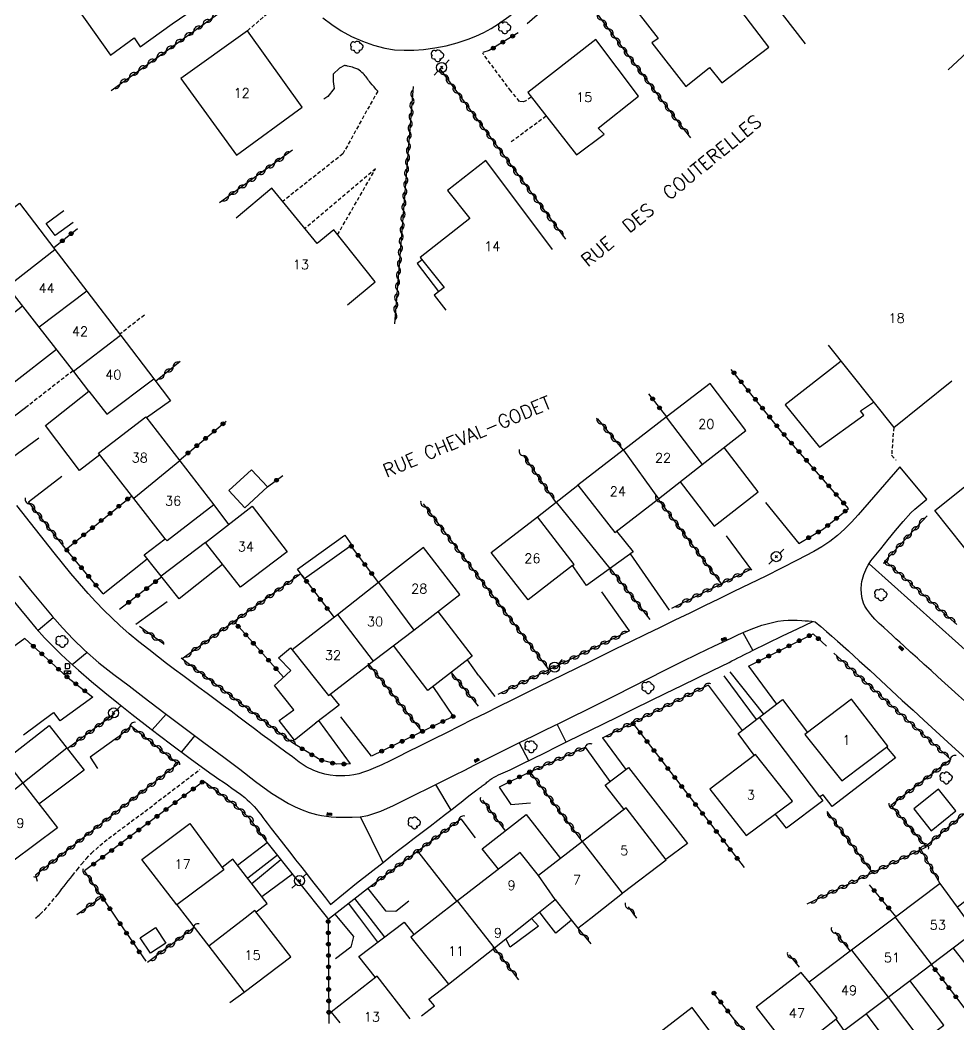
# Model space of a CAD drawing. Header units: millimetres. Extents: x 146000 to 147001, y 143000 to 144000.
# Drawn here: x 146728.1 to 146852.2, y 143656.9 to 143789.7 of the extents above; entities that cross this region are included whole.
import ezdxf
from ezdxf.enums import TextEntityAlignment as Align

# ---------------------------------------------------------------- set-up
doc = ezdxf.new("R2010")
doc.units = ezdxf.units.MM
doc.linetypes.add('DASHED', pattern=[0.75, 0.5, -0.25])
doc.layers.get('0').update_dxf_attribs({"linetype": 'CONTINUOUS'})
for name, color, linetype in [('W0006', 2, 'CONTINUOUS'), ('W0008', 7, 'CONTINUOUS'), ('W0014', 7, 'CONTINUOUS'), ('W0017', 7, 'CONTINUOUS'), ('W0070', 7, 'DASHED'), ('W0101', 7, 'CONTINUOUS'), ('W0104', 1, 'CONTINUOUS'), ('W0112', 1, 'DASHED'), ('W0300', 7, 'CONTINUOUS'), ('W0310', 3, 'CONTINUOUS'), ('W0323', 7, 'CONTINUOUS'), ('W0330', 7, 'CONTINUOUS'), ('W0333', 7, 'CONTINUOUS'), ('W0401', 7, 'CONTINUOUS'), ('W0438', 7, 'CONTINUOUS'), ('W0473', 7, 'CONTINUOUS'), ('W0989', 7, 'CONTINUOUS'), ('W0991', 7, 'CONTINUOUS'), ('W1102', 7, 'CONTINUOUS')]:
    doc.layers.add(name, color=color, linetype=linetype)
doc.styles.get("Standard").update_dxf_attribs({"font": 'romans.shx', "width": 0.85})

# ---------------------------------------------------------------- blocks, each defined once
blk = doc.blocks.new('T300')
for p, q in [((-0.8, 0.51), (-0.86, 0.34)), ((-0.86, 0.34), (-0.86, 0.17)), ((-0.86, 0.17), (-0.74, 0.06)), ((-0.69, 0.63), (-0.8, 0.51)), ((-0.8, -0.06), (-0.74, 0.06)), ((-0.74, 0.06), (-0.69, 0.11)), ((-0.57, 0.69), (-0.69, 0.63)), ((-0.46, 0.69), (-0.57, 0.69)), ((-0.29, 0.63), (-0.46, 0.69)), ((-0.29, 0.63), (-0.17, 0.74)), ((-0.23, 0.57), (-0.29, 0.63)), ((-0.17, 0.74), (-0.06, 0.8)), ((-0.06, 0.8), (0.06, 0.8)), ((0.06, 0.8), (0.23, 0.74)), ((0.23, 0.74), (0.34, 0.63)), ((0.34, 0.63), (0.4, 0.51)), ((0.46, 0.46), (0.34, 0.46)), ((0.4, 0.51), (0.4, 0.46)), ((0.57, 0.4), (0.46, 0.46)), ((0.57, 0.4), (0.69, 0.29)), ((0.69, 0.29), (0.74, 0.17)), ((0.74, 0.06), (0.69, -0.17)), ((0.74, 0.17), (0.74, 0.06)), ((-0.8, -0.17), (-0.8, -0.06)), ((-0.8, -0.23), (-0.8, -0.17)), ((-0.74, -0.34), (-0.8, -0.23)), ((-0.69, -0.4), (-0.74, -0.34)), ((-0.51, -0.46), (-0.69, -0.4)), ((-0.4, -0.46), (-0.51, -0.46)), ((-0.4, -0.46), (-0.34, -0.46)), ((-0.34, -0.46), (-0.34, -0.4)), ((-0.34, -0.51), (-0.34, -0.46)), ((-0.29, -0.63), (-0.34, -0.51)), ((-0.17, -0.74), (-0.29, -0.63)), ((-0.06, -0.8), (-0.17, -0.74)), ((0.06, -0.8), (-0.06, -0.8)), ((0.17, -0.74), (0.06, -0.8)), ((0.23, -0.69), (0.17, -0.74)), ((0.29, -0.46), (0.23, -0.46)), ((0.29, -0.63), (0.23, -0.69)), ((0.46, -0.4), (0.29, -0.46)), ((0.34, -0.51), (0.29, -0.63)), ((0.34, -0.51), (0.34, -0.46)), ((0.57, -0.34), (0.46, -0.4)), ((0.63, -0.29), (0.57, -0.34)), ((0.69, -0.17), (0.63, -0.29))]:
    blk.add_line(p, q)
blk = doc.blocks.new('T473')
for p, q in [((-0.166667, 0.166667), (0.166667, -0.166667)), ((-0.166667, -0.166667), (0.166667, 0.166667)), ((0.500001, 0.500001), (1.000002, 1.000002)), ((-1.000002, -1.000002), (-0.500001, -0.500001))]:
    blk.add_line(p, q)
blk.add_ellipse((0, 0), major_axis=(0.471405, 0.471405), ratio=1, start_param=5.4977871438, end_param=11.780972451)
blk = doc.blocks.new('T401')
for p, q in [((-0.3, 0.3), (0, 0.3)), ((-0.3, -0.25), (-0.3, 0.3)), ((-0.3, 0.15), (0, 0.15)), ((-0.3, 0), (0, 0)), ((0, 0.3), (0, -0.25)), ((-0.3, -0.15), (0, -0.15)), ((-0.3, -0.25), (-0.3, -0.3)), ((-0.3, -0.3), (0, -0.3)), ((0, -0.3), (0, -0.25))]:
    blk.add_line(p, q)
blk = doc.blocks.new('T438')
for p, q in [((-0.4, 0.2), (0.4, 0.2)), ((-0.4, -0.2), (-0.4, 0.2)), ((0.15, 1.1), (-0.3, 1.1)), ((-0.3, 1.1), (-0.3, 0.5)), ((-0.3, 0.5), (0.15, 0.5)), ((0.3, 0.65), (0.3, 0.95)), ((0.4, 0.2), (0.4, -0.2))]:
    blk.add_line(p, q)
at = {"flags": 128}
for points in [[(-0.4, -0.2), (0.4, 0.2)], [(0.4, -0.2), (-0.4, -0.2)]]:
    blk.add_lwpolyline(points, dxfattribs=at)
for centre, major_axis, start_param, end_param in [((0.15, 0.95), (0.106, -0.106), 0.785398, 2.356194), ((0.15, 0.65), (0.106, 0.106), 3.926991, 5.497787)]:
    blk.add_ellipse(centre, major_axis=major_axis, ratio=1, start_param=start_param, end_param=end_param)
blk = doc.blocks.new('t323o')
at = {"color": 0, "linetype": 'Continuous'}
for radius in [0.25, 0.15]:
    blk.add_circle((0, 0), radius, dxfattribs=at)
blk = doc.blocks.new('t310o')
at = {"color": 0, "linetype": 'Continuous'}
for centre, start, end in [((-0.5, 0.38), 216.8699, 323.1304), ((0.5, -0.37), 36.8699, 143.1303)]:
    blk.add_arc(centre, 0.625, start, end, dxfattribs=at)

msp = doc.modelspace()

# ---------------------------------------------------------------- linework, layer by layer
at = {"layer": 'W0006'}
for points in [[(146732.47, 143710.7), (146730.49, 143709.02)], [(146823.64, 143708.74), (146824.96, 143706.4)], [(146736.97, 143706.13), (146734.99, 143704.5)], [(146747.43, 143697.98), (146745.59, 143695.91)], [(146800.27, 143694.26), (146799.09, 143696.64)], [(146751.21, 143695.14), (146749.46, 143692.99)], [(146794.06, 143694.17), (146795.32, 143691.83)], [(146782.99, 143688.66), (146785.06, 143685.29)], [(146773.11, 143684.34), (146776.03, 143678.34)]]:
    msp.add_lwpolyline(points, dxfattribs=at)
at = {"layer": 'W0008'}
for points in [[(146844.38, 143730.64), (146838.85, 143724.3)], [(146847.96, 143726.37), (146844.38, 143730.64)], [(146854.11, 143698.65), (146852.13, 143700.45), (146851.22, 143701.27), (146850.32, 143702.08), (146849.41, 143702.9), (146848.51, 143703.72), (146847.6, 143704.53), (146846.69, 143705.35), (146845.79, 143706.17), (146844.89, 143706.99), (146844.37, 143707.46), (146843.86, 143707.92), (146843.35, 143708.39), (146842.84, 143708.87), (146842.25, 143709.42), (146841.66, 143709.96), (146841.08, 143710.53), (146840.55, 143711.13), (146840.27, 143711.48), (146840, 143711.83), (146839.77, 143712.22), (146839.58, 143712.63), (146839.41, 143713.24), (146839.3, 143713.88), (146839.27, 143714.52), (146839.31, 143715.15), (146839.36, 143715.48), (146839.43, 143715.81), (146839.52, 143716.13), (146839.63, 143716.44), (146839.75, 143716.75), (146839.88, 143717.05), (146840.03, 143717.34), (146840.18, 143717.64), (146840.55, 143718.23), (146840.99, 143718.78), (146841.44, 143719.31), (146841.88, 143719.84), (146842.84, 143721.04), (146843.8, 143722.25), (146844.8, 143723.43), (146845.85, 143724.57), (146846.35, 143725.05), (146846.87, 143725.51), (146847.4, 143725.95), (146847.96, 143726.37)], [(146727.99, 143716.22), (146729.49, 143714.35), (146731.02, 143712.51), (146732.36, 143710.93), (146733.73, 143709.38), (146735.15, 143707.86), (146736.64, 143706.42), (146738.53, 143704.76), (146740.51, 143703.2), (146742.51, 143701.69), (146744.51, 143700.18), (146747.13, 143698.17), (146749.76, 143696.19), (146752.4, 143694.22), (146755.05, 143692.26), (146757.14, 143690.69), (146759.21, 143689.08), (146761.34, 143687.54), (146763.58, 143686.17), (146764.47, 143685.71), (146765.39, 143685.31), (146766.33, 143684.97), (146767.29, 143684.69), (146767.94, 143684.55), (146768.59, 143684.46), (146769.24, 143684.4), (146769.9, 143684.36), (146770.94, 143684.33), (146771.99, 143684.33), (146773.04, 143684.4), (146774.08, 143684.58), (146775.8, 143685.12), (146777.45, 143685.87), (146779.04, 143686.69), (146780.63, 143687.48), (146781.89, 143688.08), (146783.14, 143688.7), (146784.39, 143689.32), (146785.63, 143689.95), (146786.87, 143690.58), (146788.11, 143691.22), (146789.36, 143691.84), (146790.6, 143692.47), (146792.36, 143693.33), (146794.11, 143694.2), (146795.87, 143695.06), (146797.63, 143695.92), (146799.38, 143696.78), (146801.14, 143697.65), (146802.9, 143698.51), (146804.65, 143699.37), (146806.83, 143700.46), (146809, 143701.56), (146811.16, 143702.66), (146813.33, 143703.76), (146815.5, 143704.86), (146817.68, 143705.94), (146819.87, 143707), (146822.07, 143708.02), (146823.07, 143708.48), (146824.07, 143708.93), (146825.09, 143709.35), (146826.13, 143709.71), (146826.83, 143709.92), (146827.54, 143710.1), (146828.26, 143710.24), (146828.99, 143710.34), (146829.6, 143710.38), (146830.21, 143710.39), (146830.82, 143710.37), (146831.43, 143710.35), (146831.87, 143710.32), (146832.31, 143710.28), (146832.75, 143710.24), (146833.19, 143710.18)]]:
    msp.add_lwpolyline(points, dxfattribs=at)
at = {"layer": 'W0014'}
for points in [[(146768.14, 143790.02), (146769.32, 143789.12), (146770.56, 143788.31), (146771.93, 143787.56), (146773.35, 143786.92), (146774.81, 143786.39), (146776.32, 143786), (146777.59, 143785.81), (146778.87, 143785.73), (146780.15, 143785.75), (146781.42, 143785.85), (146782.93, 143786.05), (146784.41, 143786.34), (146785.87, 143786.73), (146787.31, 143787.2), (146788.36, 143787.61), (146789.38, 143788.09), (146790.38, 143788.63), (146791.34, 143789.22), (146793.01, 143790.4)], [(146838.85, 143724.3), (146837.99, 143723.34), (146837.08, 143722.44), (146836.12, 143721.59), (146835.11, 143720.8), (146834.08, 143720.1), (146833, 143719.48), (146831.9, 143718.9), (146830.81, 143718.32), (146828.74, 143717.25), (146826.65, 143716.21), (146824.55, 143715.19), (146822.45, 143714.17), (146820.51, 143713.22), (146818.56, 143712.27), (146816.61, 143711.32), (146814.65, 143710.37), (146812.7, 143709.42), (146810.75, 143708.48), (146808.8, 143707.53), (146806.85, 143706.58), (146803.42, 143704.89), (146799.98, 143703.21), (146796.55, 143701.52), (146793.12, 143699.82), (146791.38, 143698.96), (146789.65, 143698.1), (146787.92, 143697.24), (146786.19, 143696.37), (146784.46, 143695.51), (146782.73, 143694.65), (146781, 143693.79), (146779.26, 143692.94), (146778.15, 143692.38), (146777.03, 143691.81), (146775.91, 143691.26), (146774.77, 143690.77), (146774.14, 143690.52), (146773.51, 143690.29), (146772.87, 143690.09), (146772.22, 143689.94), (146771.63, 143689.85), (146771.05, 143689.8), (146770.45, 143689.79), (146769.86, 143689.82), (146769.11, 143689.9), (146768.37, 143690.04), (146767.63, 143690.24), (146766.92, 143690.5), (146765.94, 143691.01), (146765.01, 143691.63), (146764.13, 143692.3), (146763.25, 143692.95), (146762.2, 143693.7), (146761.15, 143694.46), (146760.12, 143695.23), (146759.08, 143696.01), (146758.06, 143696.79), (146757.03, 143697.57), (146756, 143698.35), (146754.96, 143699.12), (146753.89, 143699.92), (146752.82, 143700.71), (146751.74, 143701.49), (146750.67, 143702.28), (146749.6, 143703.07), (146748.53, 143703.87), (146747.46, 143704.67), (146746.41, 143705.49), (146745.11, 143706.51), (146743.82, 143707.53), (146742.54, 143708.58), (146741.3, 143709.67), (146740.22, 143710.69), (146739.16, 143711.73), (146738.14, 143712.81), (146737.13, 143713.9), (146735.96, 143715.22), (146734.83, 143716.57), (146733.72, 143717.94), (146732.62, 143719.31), (146730.14, 143722.42), (146727.69, 143725.55)], [(146878.11, 143683.68), (146875.19, 143686.3), (146872.27, 143688.93), (146869.35, 143691.56), (146866.44, 143694.19), (146864.65, 143695.82), (146862.86, 143697.45), (146861.08, 143699.08), (146859.29, 143700.72), (146857.51, 143702.35), (146855.72, 143703.98), (146853.93, 143705.61), (146852.14, 143707.24), (146849.19, 143709.89), (146846.24, 143712.55), (146843.28, 143715.19), (146840.32, 143717.83)], [(146727.17, 143713.04), (146728.18, 143711.78), (146729.21, 143710.52), (146730.25, 143709.27), (146731.33, 143708.07), (146732.42, 143706.95), (146733.53, 143705.87), (146734.67, 143704.81), (146735.83, 143703.77), (146737.56, 143702.27), (146739.32, 143700.82), (146741.1, 143699.38), (146742.89, 143697.97), (146745.44, 143695.99), (146748.01, 143694.04), (146750.6, 143692.11), (146753.2, 143690.2), (146753.78, 143689.79), (146754.36, 143689.39), (146754.94, 143689), (146755.53, 143688.6), (146756.11, 143688.2), (146756.69, 143687.79), (146757.26, 143687.37), (146757.81, 143686.93), (146758.13, 143686.65), (146758.44, 143686.36), (146758.74, 143686.07), (146759.04, 143685.76), (146759.34, 143685.41), (146759.63, 143685.05), (146759.92, 143684.68), (146760.2, 143684.31), (146760.47, 143683.94), (146760.75, 143683.56), (146761.03, 143683.19), (146761.31, 143682.83), (146761.95, 143682), (146762.6, 143681.18), (146763.24, 143680.36), (146763.89, 143679.53), (146764.53, 143678.71), (146765.18, 143677.89), (146765.82, 143677.07), (146766.47, 143676.24), (146767.13, 143675.39), (146767.8, 143674.53), (146768.46, 143673.67), (146769.12, 143672.82)], [(146769.13, 143672.82), (146770.86, 143674.22), (146772.59, 143675.61), (146774.33, 143677), (146776.08, 143678.37), (146777.11, 143679.18), (146778.14, 143679.98), (146779.17, 143680.77), (146780.21, 143681.56), (146781.25, 143682.36), (146782.29, 143683.15), (146783.32, 143683.95), (146784.35, 143684.74), (146784.87, 143685.14), (146785.38, 143685.55), (146785.89, 143685.95), (146786.41, 143686.35), (146786.92, 143686.76), (146787.43, 143687.16), (146787.95, 143687.56), (146788.47, 143687.95), (146788.59, 143688.04), (146788.71, 143688.13), (146788.83, 143688.21), (146788.95, 143688.3), (146789.07, 143688.39), (146789.19, 143688.47), (146789.31, 143688.56), (146789.43, 143688.65), (146789.56, 143688.75), (146789.69, 143688.85), (146789.81, 143688.96), (146789.94, 143689.06), (146790.06, 143689.17), (146790.19, 143689.27), (146790.33, 143689.37), (146790.46, 143689.46), (146790.75, 143689.63), (146791.05, 143689.78), (146791.34, 143689.93), (146791.65, 143690.07), (146791.95, 143690.2), (146792.25, 143690.34), (146792.56, 143690.47), (146792.86, 143690.61), (146794.39, 143691.37), (146795.93, 143692.12), (146797.46, 143692.87), (146798.99, 143693.63), (146800.52, 143694.38), (146802.06, 143695.14), (146803.59, 143695.9), (146805.12, 143696.65), (146807.21, 143697.67), (146809.29, 143698.69), (146811.38, 143699.71), (146813.46, 143700.72), (146815.55, 143701.74), (146817.63, 143702.76), (146819.72, 143703.78), (146821.8, 143704.81), (146822.19, 143705.01), (146822.58, 143705.2), (146822.97, 143705.4), (146823.35, 143705.59), (146823.74, 143705.79), (146824.13, 143705.99), (146824.52, 143706.18), (146824.91, 143706.38), (146826.89, 143707.35), (146828.88, 143708.31), (146830.87, 143709.26), (146832.86, 143710.21)], [(146833.19, 143710.18), (146833.93, 143709.55), (146834.68, 143708.91), (146835.41, 143708.27), (146836.15, 143707.62), (146837.59, 143706.33), (146839.02, 143705.03), (146840.44, 143703.72), (146841.87, 143702.41), (146843.28, 143701.1), (146844.7, 143699.78), (146846.12, 143698.47), (146847.55, 143697.17), (146851.24, 143693.79), (146854.93, 143690.41)], [(146760.74, 143681.03), (146768.75, 143671)], [(146769, 143671), (146774.02, 143674.93)], [(146768.75, 143671), (146768.85, 143670.88)], [(146768.85, 143670.88), (146769, 143671)]]:
    msp.add_lwpolyline(points, dxfattribs=at)
at = {"layer": 'W0017'}
for points in [[(146770.98, 143783.7), (146770.33, 143783.37), (146769.51, 143782.59), (146769.48, 143781.6), (146769.6, 143780.67), (146768.8, 143779.61), (146768.24, 143779.27)], [(146725.62, 143730.85), (146730.6, 143734.49)], [(146729.22, 143726.02), (146733.63, 143729.43)], [(146826.63, 143725.93), (146831.03, 143720.52)], [(146821.41, 143721.52), (146824.77, 143717.01)], [(146808.75, 143719.16), (146813.91, 143711.73)], [(146739.1, 143713.87), (146744.92, 143718.51)], [(146808.66, 143708.99), (146804.98, 143714.14)], [(146743.43, 143709.85), (146747.56, 143712.86)], [(146728.76, 143707.95), (146721.87, 143702.97)], [(146788.75, 143703.03), (146787.22, 143705.16)], [(146821.92, 143703.58), (146826.34, 143697.95)], [(146824.36, 143704.31), (146828.07, 143699.28)], [(146788.75, 143703.03), (146790.86, 143700.31)], [(146821.12, 143703.02), (146825.41, 143697.25)], [(146782.66, 143701.61), (146785.35, 143697.66)], [(146819.05, 143701.8), (146823.52, 143695.8)], [(146737.74, 143700.19), (146733.4, 143697.08)], [(146732.55, 143698.16), (146728.55, 143695.2)], [(146733.41, 143697.08), (146732.56, 143698.17)], [(146771.8, 143691.4), (146767.61, 143697.11)], [(146774.55, 143692.41), (146770.49, 143697.62)], [(146740.98, 143694.86), (146737.39, 143692.26)], [(146805.06, 143694.83), (146808.15, 143690.64)], [(146802.8, 143693.58), (146806.03, 143689.05)], [(146737.39, 143692.26), (146738.34, 143690.76)], [(146791.44, 143688.33), (146792.98, 143686.04)], [(146792.98, 143686.04), (146795.58, 143686.23)], [(146786.38, 143684.11), (146788.24, 143681.6)], [(146756.85, 143678.01), (146760.77, 143680.99)], [(146762.12, 143679.31), (146758.19, 143676.26)], [(146758.72, 143675.57), (146762.57, 143678.74)], [(146764.13, 143676.79), (146760.08, 143673.81)], [(146774.04, 143674.94), (146776.42, 143671.95), (146777.79, 143671.9), (146779.49, 143673.29)], [(146773, 143671), (146771.53, 143672.98)], [(146772.3, 143673.58), (146774.32, 143671)], [(146769.69, 143671.54), (146770.14, 143671)], [(146770.14, 143671), (146772.17, 143668.57), (146771.81, 143667.15), (146769.79, 143665.6)], [(146775.37, 143667.81), (146773, 143671)], [(146774.32, 143671), (146776.27, 143668.5)]]:
    msp.add_lwpolyline(points, dxfattribs=at)
at = {"layer": 'W0070'}
msp.add_lwpolyline([(146730.17, 143671), (146730.32, 143671.13), (146730.48, 143671.25), (146730.63, 143671.38), (146730.78, 143671.52), (146731.32, 143672.05), (146731.82, 143672.61), (146732.31, 143673.2), (146732.79, 143673.78), (146733.08, 143674.13), (146733.36, 143674.49), (146733.64, 143674.85), (146733.92, 143675.21), (146734.2, 143675.57), (146734.48, 143675.93), (146734.76, 143676.28), (146735.05, 143676.64), (146735.65, 143677.39), (146736.25, 143678.15), (146736.87, 143678.89), (146737.54, 143679.59), (146739.22, 143681.07), (146741, 143682.44), (146742.81, 143683.76), (146744.6, 143685.1), (146746.41, 143686.49), (146748.23, 143687.88), (146750.05, 143689.26), (146751.87, 143690.64)], dxfattribs=at)
at = {"layer": 'W0101'}
for points in [[(146748.48, 143802.79), (146744.28, 143804.24), (146733.73, 143796.24), (146733.96, 143796.06), (146733.68, 143795.87), (146736.78, 143791.8), (146736.78, 143791.79), (146735.75, 143791.16), (146740.05, 143785.07), (146743.17, 143787.38), (146744, 143786.18), (146748.2, 143789.22), (146753.04, 143792.57), (146749.82, 143796.96), (146747.75, 143795.41), (146747.1, 143796.18), (146747.1, 143796.18), (146745.4, 143798.31), (146747.71, 143799.93)], [(146816.54, 143799.97), (146807.9, 143793.17), (146812.44, 143787.28), (146811.6, 143786.71), (146816.09, 143780.93), (146819.22, 143783.45), (146820.86, 143781.45), (146827.07, 143786.16)], [(146758.15, 143788.32), (146749.37, 143782), (146756.7, 143771.86), (146765.38, 143778.23)], [(146804.18, 143787.17), (146795.2, 143780.14), (146801.65, 143771.9), (146805.28, 143774.65), (146804.53, 143775.45), (146809.85, 143779.68)], [(146837.98, 143699.94), (146831.81, 143695.29), (146836.72, 143689.14), (146842.81, 143693.74)], [(146830.17, 143686.47), (146825.31, 143692.65), (146819.26, 143688.05), (146824.07, 143681.94)], [(146750.54, 143683.53), (146755.02, 143677.4), (146748.84, 143672.75), (146744.21, 143678.76)]]:
    msp.add_lwpolyline(points, close=True, dxfattribs=at)
for points in [[(146789.66, 143771.18), (146784.58, 143767.21), (146787.56, 143763.48), (146780.98, 143758.34), (146784.17, 143754.39), (146782.85, 143753.37), (146784.39, 143751.36)], [(146798.48, 143759.4), (146789.66, 143771.18)], [(146761.39, 143767.5), (146756.69, 143763.54)], [(146771.4, 143752.1), (146775.04, 143755.12), (146769.56, 143761.99), (146767.38, 143760.17), (146761.39, 143767.5)], [(146726.44, 143754.5), (146721.66, 143760.64), (146728.02, 143765.5), (146732.69, 143759.41)], [(146732.69, 143759.41), (146736.92, 143753.88)], [(146730.63, 143749.13), (146726.44, 143754.5)], [(146736.92, 143753.88), (146741.38, 143748.06)], [(146735.21, 143743.25), (146730.63, 143749.13)], [(146741.38, 143748.06), (146741.41, 143748.02), (146745.78, 143742.3)], [(146834.89, 143746.76), (146843.56, 143735.86), (146851.26, 143742.01)], [(146737.22, 143740.66), (146735.21, 143743.25)], [(146737.22, 143740.66), (146739.57, 143737.64), (146745.78, 143742.3)], [(146824.04, 143735.47), (146819.29, 143741.69), (146813.5, 143737.24)], [(146743.16, 143726.46), (146738.48, 143732.49), (146744.73, 143737.29), (146749.22, 143731.46)], [(146813.5, 143737.24), (146807.84, 143732.87)], [(146818.24, 143730.96), (146824.04, 143735.47)], [(146807.84, 143732.87), (146807.8, 143732.85), (146801.83, 143728.24), (146806.72, 143721.99), (146812.46, 143726.45)], [(146881.55, 143711.81), (146867.92, 143701.09), (146848.99, 143724.89), (146858.59, 143732.54)], [(146749.22, 143731.46), (146753.72, 143725.62)], [(146812.46, 143726.45), (146818.24, 143730.96)], [(146747.29, 143721.13), (146743.16, 143726.46)], [(146753.71, 143725.62), (146747.54, 143720.88), (146747.29, 143721.13)], [(146763.39, 143719.44), (146757.23, 143714.74), (146752.6, 143720.67), (146758.79, 143725.47)], [(146758.79, 143725.47), (146763.39, 143719.44)], [(146801.11, 143717.6), (146795.24, 143713.09), (146790.35, 143719.35), (146796.51, 143724.05)], [(146801.11, 143717.6), (146801.32, 143717.74), (146796.51, 143724.05)], [(146786.22, 143713.77), (146781.42, 143720.01), (146775.49, 143715.37)], [(146775.49, 143715.37), (146770.05, 143711.1)], [(146780.13, 143709.08), (146786.22, 143713.77)], [(146770.05, 143711.1), (146764.08, 143706.46), (146768.87, 143700.42), (146774.87, 143705.05)], [(146774.87, 143705.05), (146780.13, 143709.08)], [(146724.14, 143694.4), (146728.46, 143688.84)], [(146728.46, 143688.84), (146733.07, 143682.92), (146727.16, 143678.55)], [(146808.23, 143685.59), (146802.43, 143681.13)], [(146807.8, 143674.38), (146813.51, 143678.7), (146808.23, 143685.59)], [(146802.43, 143681.13), (146796.63, 143676.64)], [(146796.63, 143676.64), (146794.2, 143679.67), (146785.93, 143673.28)], [(146860.63, 143679.02), (146851.98, 143672.44)], [(146851.98, 143672.44), (146849.7, 143675.58), (146843.78, 143671.13)], [(146803.53, 143671), (146807.71, 143674.31)], [(146807.71, 143674.31), (146807.8, 143674.38)], [(146785.93, 143673.28), (146782.98, 143671)], [(146795.74, 143671), (146798.84, 143673.46)], [(146798.84, 143673.46), (146800.77, 143671)], [(146759.15, 143672.01), (146757.85, 143671)], [(146759.93, 143671), (146759.15, 143672.01)], [(146757.85, 143671), (146753.05, 143667.27), (146757.74, 143661.22), (146763.88, 143665.89), (146759.93, 143671)], [(146782.98, 143671), (146779.73, 143668.49), (146784.73, 143662.28), (146790.79, 143667.08)], [(146790.79, 143667.08), (146795.74, 143671)], [(146800.77, 143671), (146801.83, 143669.65), (146803.53, 143671)], [(146843.61, 143671), (146837.79, 143666.61)], [(146843.78, 143671.13), (146843.61, 143671)], [(146848.53, 143664.88), (146854.35, 143669.29)], [(146837.79, 143666.61), (146832.38, 143662.54)], [(146842.82, 143660.55), (146848.53, 143664.88)], [(146832.38, 143662.54), (146831.34, 143663.79), (146825.4, 143659.21), (146830.15, 143653.09), (146835.92, 143657.64), (146835.93, 143657.64)], [(146779.67, 143657.69), (146775.32, 143663.32), (146769.21, 143658.58), (146770.38, 143657.14)], [(146835.93, 143657.64), (146836.99, 143656.13), (146842.82, 143660.55)]]:
    msp.add_lwpolyline(points, dxfattribs=at)
at = {"layer": 'W0104'}
for points in [[(146735.11, 143762.95), (146732.76, 143761.23), (146731.57, 143762.85), (146733.88, 143764.54)], [(146781.23, 143758.04), (146780.6, 143757.56), (146783.43, 143753.82)], [(146732.93, 143746.18), (146727.17, 143741.7), (146722.67, 143747.46), (146728.45, 143751.93)], [(146836.6, 143744.62), (146829.24, 143738.84), (146833.77, 143733.24), (146839.61, 143737.51), (146839.18, 143738.05), (146840.88, 143739.23)], [(146745.78, 143742.3), (146745.77, 143742.29), (146748, 143739.4), (146744.84, 143737.14)], [(146738.67, 143732.24), (146735.97, 143730.19), (146731.47, 143736.14), (146737.22, 143740.66)], [(146815.34, 143728.7), (146819.86, 143722.83), (146825.64, 143727.35), (146821.16, 143733.23)], [(146796.51, 143724.05), (146801.8, 143728.23)], [(146798.97, 143725.99), (146806.05, 143717.21)], [(146753.72, 143725.62), (146753.71, 143725.62), (146755.65, 143723.03)], [(146806.94, 143722.16), (146809.13, 143719.44), (146802.95, 143714.97), (146801.11, 143717.6), (146801.11, 143717.6)], [(146754.87, 143717.76), (146749.13, 143713.22), (146744.51, 143719.02), (146747.29, 143721.13)], [(146752.6, 143720.67), (146746.77, 143716.19)], [(146783.32, 143711.54), (146787.84, 143705.64), (146782, 143701.11), (146777.44, 143707.02)], [(146769.11, 143700.61), (146770.29, 143699.14), (146767.17, 143696.78), (146767.18, 143696.78), (146764.37, 143694.54), (146762.33, 143697.12), (146764.27, 143698.52), (146761.73, 143701.75), (146762.64, 143702.58), (146763.89, 143703.75), (146762.26, 143705.42), (146763.86, 143706.73), (146764.08, 143706.46)], [(146825.14, 143692.53), (146823.02, 143695.42), (146828.88, 143699.9), (146832.18, 143695.56)], [(146833.8, 143687.05), (146825.82, 143697.56)], [(146726.1, 143691.88), (146731.95, 143696.46), (146736.56, 143690.57), (146730.61, 143686.08)], [(146734.29, 143693.46), (146728.46, 143688.84)], [(146842.62, 143693.6), (146843.81, 143692.17), (146835.42, 143685.76), (146834.23, 143687.32), (146833.8, 143687.05), (146834.22, 143686.52), (146829.39, 143682.91), (146827.91, 143684.79)], [(146807.95, 143685.37), (146805.42, 143688.59), (146808.52, 143690.92), (146816.3, 143680.86), (146813.47, 143678.75)], [(146791.33, 143677.45), (146789.16, 143680.18), (146795, 143684.69), (146799.52, 143678.88)], [(146759.3, 143671.82), (146760.77, 143672.92), (146756.23, 143678.81), (146754.8, 143677.69)], [(146748.84, 143672.75), (146750.18, 143671)], [(146797.38, 143671), (146796.76, 143671.81)], [(146750.18, 143671), (146753.05, 143667.27)], [(146775.08, 143663.13), (146772.88, 143665.93), (146778.85, 143670.45), (146780.16, 143668.82)], [(146795.68, 143670.95), (146796.62, 143669.93), (146792.86, 143667.15), (146792.29, 143668.27)], [(146801, 143670.71), (146798.9, 143669.02), (146797.38, 143671)], [(146851.39, 143667.05), (146855.9, 143661.25), (146861.69, 143665.62), (146859.58, 143668.3)], [(146781.16, 143658.1), (146782.9, 143659.42), (146782.11, 143660.3), (146784.73, 143662.28)], [(146839.92, 143658.35), (146844.35, 143652.44), (146850.2, 143656.86), (146845.69, 143662.73)], [(146755.84, 143659.83), (146757.74, 143661.22)], [(146819.91, 143655.15), (146816.93, 143659.19), (146810.92, 143654.55), (146813.98, 143650.59)]]:
    msp.add_lwpolyline(points, dxfattribs=at)
for points in [[(146760.79, 143728.01), (146757.81, 143725.26), (146755.71, 143727.53), (146758.69, 143730.28)], [(146771.96, 143720.32), (146765.7, 143715.85), (146764.78, 143717.14), (146771.03, 143721.62)], [(146849.49, 143688.05), (146846.21, 143685.43), (146848.51, 143682.55), (146851.78, 143685.17)], [(146746.02, 143669.74), (146747.39, 143667.69), (146745.36, 143666.35), (146744, 143668.41)]]:
    msp.add_lwpolyline(points, close=True, dxfattribs=at)
at = {"layer": 'W0112'}
for points in [[(146758.15, 143788.32), (146762.67, 143792.17)], [(146795.66, 143779.55), (146794.93, 143779.04), (146794.64, 143778.91), (146794.11, 143778.98), (146792.98, 143780.35), (146789.24, 143785.35)], [(146775.37, 143780.33), (146770.76, 143772.03), (146762.82, 143765.75)], [(146797.64, 143777.03), (146793.03, 143773.62)], [(146775.09, 143770.08), (146765.76, 143762.16)], [(146770.07, 143761.35), (146775.09, 143770.08)], [(146744.54, 143750.73), (146741.28, 143748.18)], [(146735.12, 143743.37), (146729.21, 143738.78)], [(146843.56, 143735.86), (146843.29, 143732.2), (146843.85, 143731.56)]]:
    msp.add_lwpolyline(points, dxfattribs=at)
at = {"layer": 'W0300'}
msp.add_lwpolyline([(146866.15, 143797.48), (146850.75, 143783.14)], dxfattribs=at)
at = {"layer": 'W0310'}
for points in [[(146740.13, 143780.42), (146760.75, 143795.28), (146755.03, 143803.15), (146753.36, 143801.81)], [(146801.32, 143794.63), (146814.9, 143776.47), (146816.72, 143774.17)], [(146783.57, 143783.27), (146800.17, 143760.75)], [(146780.08, 143780.96), (146777.58, 143749.57)], [(146764.13, 143772.53), (146754.46, 143765.55)], [(146746.01, 143741.98), (146749.27, 143744.61)], [(146804.4, 143737.01), (146807.8, 143732.85)], [(146794.59, 143732.21), (146798.92, 143725.96)], [(146734.09, 143719.9), (146729.22, 143726.02)], [(146812.41, 143726.41), (146820.75, 143715.2)], [(146781.36, 143725.75), (146797.99, 143703.82)], [(146851.91, 143709.83), (146842.43, 143718.22), (146847.97, 143724.18)], [(146765.23, 143716.52), (146749.52, 143705.28)], [(146806.09, 143717.24), (146811.33, 143710.49)], [(146814.25, 143711.99), (146824.67, 143717.14)], [(146747.05, 143707.25), (146743.9, 143709.57)], [(146808.66, 143708.99), (146791.25, 143700.56)], [(146835.65, 143706.01), (146851.1, 143691.95), (146843.18, 143685.89), (146847.83, 143680.53), (146852.98, 143684.87), (146854.07, 143683.94), (146856.83, 143686.92), (146863.7, 143680.48), (146870.68, 143674.3), (146873.37, 143671.73), (146874.01, 143671)], [(146764.13, 143694.18), (146749.42, 143705.36)], [(146774.22, 143704.55), (146781.21, 143695.65)], [(146785.08, 143703.49), (146788.64, 143699.04)], [(146805.06, 143694.83), (146819.1, 143701.83)], [(146740.59, 143698.01), (146734.34, 143693.4)], [(146740.98, 143694.86), (146742.8, 143696.4), (146749.02, 143691.41), (146730.16, 143676.69), (146730.36, 143675.87)], [(146802.46, 143681.15), (146795.51, 143690.36), (146802.8, 143693.58)], [(146752.38, 143689.12), (146756.43, 143686.02), (146758.25, 143684.39), (146760.74, 143681.03)], [(146789.21, 143686.59), (146792.22, 143682.54)], [(146840.76, 143677.01), (146834.78, 143685.11)], [(146774.03, 143674.93), (146786.38, 143684.11)], [(146832.12, 143672.87), (146847.9, 143680.43)], [(146847.14, 143680.07), (146849.67, 143675.56)], [(146735.61, 143671.49), (146738.92, 143673.81), (146736.63, 143677.23)], [(146808.49, 143672.47), (146809.56, 143671)], [(146751.14, 143669.75), (146744.96, 143665.13)], [(146801.83, 143669.65), (146803.54, 143667.61)], [(146835.8, 143669.16), (146837.79, 143666.61)], [(146790.76, 143667.06), (146793.99, 143662.85)], [(146829.77, 143666.14), (146831.07, 143664.5)], [(146822.55, 143657.52), (146825.09, 143654.43)]]:
    msp.add_lwpolyline(points, dxfattribs=at)
at = {"layer": 'W0323'}
for points in [[(146801.32, 143794.63), (146795.12, 143789.24)], [(146793.92, 143788.05), (146791.47, 143786.53), (146790.12, 143785.69), (146789.28, 143785.44)], [(146732.53, 143759.61), (146735.71, 143762.17)], [(146831.03, 143720.52), (146834.27, 143722.45), (146837.58, 143725.16), (146828.8, 143735.25), (146822.08, 143743.54)], [(146811.18, 143740.33), (146813.53, 143737.26)], [(146749.16, 143731.54), (146755.36, 143736.71)], [(146760.79, 143728.01), (146762.84, 143729.5)], [(146734.19, 143719.77), (146742.86, 143726.83)], [(146739.1, 143713.87), (146734.09, 143719.9)], [(146775.48, 143715.35), (146771.83, 143720.24)], [(146746.83, 143716.1), (146741.27, 143711.82)], [(146765.34, 143716.36), (146769.6, 143710.75)], [(146756.39, 143710.2), (146762.93, 143702.85)], [(146824.36, 143704.31), (146832.91, 143708.6), (146834.67, 143706.95)], [(146728.76, 143707.95), (146734.26, 143702.93), (146737.74, 143700.19)], [(146785.35, 143697.66), (146774.55, 143692.41)], [(146809.05, 143696.82), (146823.79, 143677.71)], [(146771.8, 143691.4), (146769.97, 143691.35), (146767.77, 143691.91), (146764.13, 143694.18)], [(146795.51, 143690.36), (146791.44, 143688.33)], [(146752.38, 143689.12), (146736.63, 143677.23)], [(146840.33, 143675.42), (146843.86, 143671.19)], [(146738.92, 143673.81), (146740.83, 143671)], [(146740.83, 143671), (146744.71, 143665.3)], [(146768.83, 143670.78), (146768.92, 143657.05)], [(146848.53, 143664.88), (146858.11, 143652.24)], [(146822.56, 143657.52), (146819.77, 143661.13)]]:
    msp.add_lwpolyline(points, dxfattribs=at)
at = {"layer": 'W0330'}
for points in [[(146816.22, 143806.82), (146831.88, 143786.57)], [(146729.23, 143738.79), (146723.02, 143734.05)], [(146780.64, 143679.84), (146785.81, 143673.18)]]:
    msp.add_lwpolyline(points, dxfattribs=at)
at = {"layer": 'W0333'}
msp.add_lwpolyline([(146775.37, 143780.33), (146775.13, 143780.6), (146774.89, 143780.88), (146774.65, 143781.17), (146774.41, 143781.45), (146774.29, 143781.6), (146774.17, 143781.75), (146774.06, 143781.91), (146773.94, 143782.07), (146773.83, 143782.22), (146773.71, 143782.37), (146773.58, 143782.52), (146773.45, 143782.66), (146773.29, 143782.81), (146773.12, 143782.96), (146772.94, 143783.1), (146772.75, 143783.22), (146772.63, 143783.29), (146772.5, 143783.34), (146772.37, 143783.39), (146772.24, 143783.43), (146772.03, 143783.5), (146771.81, 143783.56), (146771.6, 143783.61), (146771.38, 143783.65), (146771.28, 143783.67), (146771.18, 143783.69), (146771.07, 143783.7), (146770.97, 143783.7)], dxfattribs=at)
at = {"layer": 'W1102'}
for points in [[(146726.44, 143754.51), (146732.69, 143759.41)], [(146736.92, 143753.88), (146730.63, 143749.13)], [(146735.17, 143743.31), (146741.38, 143748.06)], [(146813.5, 143737.24), (146818.24, 143730.96)], [(146807.84, 143732.87), (146812.46, 143726.45)], [(146749.22, 143731.46), (146743.16, 143726.46)], [(146775.49, 143715.37), (146780.13, 143709.08)], [(146774.8, 143704.99), (146770.1, 143711.14)], [(146728.46, 143688.84), (146722.31, 143683.97)], [(146807.71, 143674.31), (146802.43, 143681.13)], [(146798.84, 143673.46), (146796.63, 143676.64)], [(146787.72, 143671), (146785.93, 143673.28)], [(146853.07, 143671), (146851.98, 143672.44)], [(146790.79, 143667.08), (146787.72, 143671)], [(146843.88, 143671), (146843.78, 143671.13)], [(146848.58, 143664.91), (146843.88, 143671)], [(146838, 143666.77), (146842.82, 143660.55)], [(146835.92, 143657.64), (146836.08, 143657.75), (146832.38, 143662.54)], [(146842.82, 143660.55), (146847.26, 143654.64)]]:
    msp.add_lwpolyline(points, dxfattribs=at)

# ---------------------------------------------------------------- block references
at = {"layer": 'W0300'}
for p in [(146792.18, 143788.7), (146772.65, 143786.15), (146783.32, 143785.01), (146841.9, 143713.73), (146733.7, 143707.56), (146811.13, 143701.47), (146795.67, 143693.65), (146850.53, 143689.52), (146780.24, 143683.58)]:
    msp.add_blockref('T300', p, dxfattribs=at)
at = {"layer": 'W0310'}
for p, rotation in [((146752.3, 143789.19), 35.76763163960571), ((146753.52, 143790.07), 35.76763163960571), ((146804.98, 143789.74), 306.7829718313232), ((146749.86, 143787.44), 35.76763163960571), ((146751.08, 143788.32), 35.76763163960571), ((146805.88, 143788.54), 306.7829718313232), ((146806.78, 143787.34), 306.7829718313232), ((146748.65, 143786.56), 35.76763163960571), ((146807.67, 143786.13), 306.7829718313232), ((146746.21, 143784.81), 35.76763163960571), ((146747.43, 143785.68), 35.76763163960571), ((146808.57, 143784.93), 306.7829718313232), ((146745, 143783.93), 35.76763163960571), ((146809.47, 143783.73), 306.7829718313232), ((146742.56, 143782.18), 35.76763163960571), ((146743.78, 143783.05), 35.76763163960571), ((146784.15, 143782.49), 306.3778457498904), ((146810.37, 143782.53), 306.7829718313232), ((146741.34, 143781.3), 35.76763163960571), ((146785.04, 143781.28), 306.3778457498904), ((146811.27, 143781.33), 306.7829718313232), ((146779.96, 143779.48), 265.4620808723878), ((146785.93, 143780.07), 306.3778457498904), ((146812.17, 143780.13), 306.7829718313232), ((146779.84, 143777.98), 265.4620808723878), ((146786.82, 143778.86), 306.3778457498904), ((146813.06, 143778.93), 306.7829718313232), ((146787.71, 143777.66), 306.3778457498904), ((146813.96, 143777.72), 306.7829718313232), ((146779.72, 143776.48), 265.4620808723878), ((146788.6, 143776.45), 306.3778457498904), ((146814.86, 143776.52), 306.7829718313232), ((146815.79, 143775.35), 308.361960918122), ((146779.6, 143774.99), 265.4620808723878), ((146789.49, 143775.24), 306.3778457498904), ((146790.38, 143774.03), 306.3778457498904), ((146779.48, 143773.49), 265.4620808723878), ((146791.27, 143772.83), 306.3778457498904), ((146762.98, 143771.7), 215.8212583027164), ((146779.37, 143772), 265.4620808723878), ((146792.16, 143771.62), 306.3778457498904), ((146761.76, 143770.82), 215.8212583027164), ((146779.25, 143770.5), 265.4620808723878), ((146793.05, 143770.41), 306.3778457498904), ((146759.33, 143769.06), 215.8212583027164), ((146760.54, 143769.94), 215.8212583027164), ((146779.13, 143769.01), 265.4620808723878), ((146793.94, 143769.2), 306.3778457498904), ((146758.11, 143768.18), 215.8212583027164), ((146779.01, 143767.51), 265.4620808723878), ((146794.83, 143767.99), 306.3778457498904), ((146755.68, 143766.43), 215.8212583027164), ((146756.9, 143767.31), 215.8212583027164), ((146778.89, 143766.02), 265.4620808723878), ((146795.72, 143766.79), 306.3778457498904), ((146796.61, 143765.58), 306.3778457498904), ((146778.77, 143764.52), 265.4620808723878), ((146797.5, 143764.37), 306.3778457498904), ((146778.65, 143763.03), 265.4620808723878), ((146798.39, 143763.16), 306.3778457498904), ((146778.53, 143761.53), 265.4620808723878), ((146799.28, 143761.96), 306.3778457498904), ((146778.42, 143760.04), 265.4620808723878), ((146778.3, 143758.54), 265.4620808723878), ((146778.18, 143757.05), 265.4620808723878), ((146778.06, 143755.55), 265.4620808723878), ((146777.94, 143754.06), 265.4620808723878), ((146777.82, 143752.56), 265.4620808723878), ((146777.7, 143751.06), 265.4620808723878), ((146748.35, 143743.86), 38.94236222267755), ((146747.18, 143742.92), 38.94236222267755), ((146804.95, 143736.33), 309.2753306590515), ((146805.9, 143735.17), 309.2753306590515), ((146806.85, 143734.01), 309.2753306590515), ((146794.65, 143732.12), 304.7418747326744), ((146795.51, 143730.89), 304.7418747326744), ((146796.36, 143729.66), 304.7418747326744), ((146797.22, 143728.43), 304.7418747326744), ((146798.07, 143727.19), 304.7418747326744), ((146729.42, 143725.77), 128.4768173854275), ((146781.67, 143725.34), 307.172472988686), ((146812.69, 143726.03), 306.664904676143), ((146730.35, 143724.6), 128.4768173854275), ((146782.58, 143724.14), 307.172472988686), ((146813.59, 143724.83), 306.664904676143), ((146814.48, 143723.63), 306.664904676143), ((146731.29, 143723.42), 128.4768173854275), ((146732.22, 143722.25), 128.4768173854275), ((146783.48, 143722.95), 307.172472988686), ((146815.38, 143722.42), 306.664904676143), ((146846.95, 143723.08), 47.10782042402792), ((146733.15, 143721.07), 128.4768173854275), ((146784.39, 143721.75), 307.172472988686), ((146816.27, 143721.22), 306.664904676143), ((146845.93, 143721.98), 47.10782042402792), ((146785.3, 143720.56), 307.172472988686), ((146817.17, 143720.02), 306.664904676143), ((146843.89, 143719.78), 47.10782042402792), ((146844.91, 143720.88), 47.10782042402792), ((146786.2, 143719.36), 307.172472988686), ((146818.07, 143718.81), 306.664904676143), ((146842.87, 143718.68), 47.10782042402792), ((146787.11, 143718.16), 307.172472988686), ((146788.02, 143716.97), 307.172472988686), ((146818.96, 143717.61), 306.664904676143), ((146843.08, 143717.64), 138.5078358126389), ((146764.16, 143715.75), 215.5745776165914), ((146788.92, 143715.77), 307.172472988686), ((146806.73, 143716.41), 307.8726322832769), ((146819.86, 143716.41), 306.664904676143), ((146822.32, 143715.98), 26.26514528644343), ((146823.67, 143716.64), 26.26514528644343), ((146844.21, 143716.65), 138.5078358126389), ((146845.33, 143715.66), 138.5078358126389), ((146762.94, 143714.88), 215.5745776165914), ((146789.83, 143714.58), 307.172472988686), ((146807.65, 143715.22), 307.8726322832769), ((146819.63, 143714.65), 26.26514528644343), ((146820.98, 143715.31), 26.26514528644343), ((146846.46, 143714.66), 138.5078358126389), ((146760.5, 143713.14), 215.5745776165914), ((146761.72, 143714.01), 215.5745776165914), ((146790.74, 143713.38), 307.172472988686), ((146808.57, 143714.04), 307.8726322832769), ((146816.94, 143713.32), 26.26514528644343), ((146818.29, 143713.99), 26.26514528644343), ((146847.58, 143713.67), 138.5078358126389), ((146759.28, 143712.26), 215.5745776165914), ((146791.64, 143712.19), 307.172472988686), ((146809.49, 143712.86), 307.8726322832769), ((146810.41, 143711.67), 307.8726322832769), ((146815.6, 143712.66), 26.26514528644343), ((146848.7, 143712.68), 138.5078358126389), ((146849.83, 143711.68), 138.5078358126389), ((146756.84, 143710.52), 215.5745776165914), ((146758.06, 143711.39), 215.5745776165914), ((146792.55, 143710.99), 307.172472988686), ((146850.95, 143710.69), 138.5078358126389), ((146755.62, 143709.65), 215.5745776165914), ((146793.45, 143709.8), 307.172472988686), ((146745.11, 143708.68), 143.5870995959244), ((146746.32, 143707.79), 143.5870995959244), ((146753.18, 143707.9), 215.5745776165914), ((146754.4, 143708.77), 215.5745776165914), ((146794.36, 143708.6), 307.172472988686), ((146807.45, 143708.4), 205.8219380267389), ((146751.96, 143707.03), 215.5745776165914), ((146795.27, 143707.41), 307.172472988686), ((146804.75, 143707.1), 205.8219380267389), ((146806.1, 143707.75), 205.8219380267389), ((146750.74, 143706.15), 215.5745776165914), ((146796.17, 143706.21), 307.172472988686), ((146797.08, 143705.02), 307.172472988686), ((146802.05, 143705.79), 205.8219380267389), ((146803.4, 143706.44), 205.8219380267389), ((146836.76, 143705), 317.6897963156482), ((146750.61, 143704.45), 142.7611174260421), ((146774.73, 143703.9), 308.1609229241066), ((146799.35, 143704.48), 205.8219380267389), ((146800.7, 143705.14), 205.8219380267389), ((146837.87, 143703.99), 317.6897963156482), ((146751.8, 143703.54), 142.7611174260421), ((146753, 143702.64), 142.7611174260421), ((146775.65, 143702.72), 308.1609229241066), ((146785.83, 143702.55), 308.6707805533741), ((146796.65, 143703.18), 205.8219380267389), ((146798, 143703.83), 205.8219380267389), ((146838.98, 143702.98), 317.6897963156482), ((146754.19, 143701.73), 142.7611174260421), ((146776.58, 143701.54), 308.1609229241066), ((146786.77, 143701.38), 308.6707805533741), ((146792.6, 143701.22), 205.8219380267389), ((146793.95, 143701.87), 205.8219380267389), ((146795.3, 143702.52), 205.8219380267389), ((146818.49, 143701.52), 26.48825160989075), ((146840.09, 143701.97), 317.6897963156482), ((146755.39, 143700.82), 142.7611174260421), ((146756.58, 143699.91), 142.7611174260421), ((146777.51, 143700.36), 308.1609229241066), ((146787.71, 143700.21), 308.6707805533741), ((146815.8, 143700.18), 26.48825160989075), ((146817.14, 143700.85), 26.48825160989075), ((146841.2, 143700.96), 317.6897963156482), ((146842.3, 143699.95), 317.6897963156482), ((146757.78, 143699.01), 142.7611174260421), ((146778.43, 143699.19), 308.1609229241066), ((146813.12, 143698.85), 26.48825160989075), ((146814.46, 143699.51), 26.48825160989075), ((146843.41, 143698.94), 317.6897963156482), ((146740.37, 143697.85), 216.4137495002638), ((146758.97, 143698.1), 142.7611174260421), ((146760.16, 143697.19), 142.7611174260421), ((146779.36, 143698.01), 308.1609229241066), ((146810.43, 143697.51), 26.48825160989075), ((146811.77, 143698.18), 26.48825160989075), ((146844.52, 143697.94), 317.6897963156482), ((146737.96, 143696.07), 216.4137495002638), ((146739.17, 143696.96), 216.4137495002638), ((146742.61, 143696.23), 40.06036740342783), ((146761.36, 143696.28), 142.7611174260421), ((146780.29, 143696.83), 308.1609229241066), ((146807.75, 143696.17), 26.48825160989075), ((146809.09, 143696.84), 26.48825160989075), ((146845.63, 143696.93), 317.6897963156482), ((146846.74, 143695.92), 317.6897963156482), ((146736.75, 143695.18), 216.4137495002638), ((146741.46, 143695.27), 40.06036740342783), ((146743.77, 143695.63), 321.2291339864589), ((146744.94, 143694.69), 321.2291339864589), ((146762.55, 143695.38), 142.7611174260421), ((146763.75, 143694.47), 142.7611174260421), ((146806.4, 143695.5), 26.48825160989075), ((146847.85, 143694.91), 317.6897963156482), ((146735.55, 143694.29), 216.4137495002638), ((146746.11, 143693.75), 321.2291339864589), ((146802.79, 143693.57), 23.81367668161881), ((146848.96, 143693.9), 317.6897963156482), ((146747.28, 143692.81), 321.2291339864589), ((146748.45, 143691.87), 321.2291339864589), ((146800.05, 143692.36), 23.81367668161881), ((146801.42, 143692.97), 23.81367668161881), ((146850.07, 143692.89), 317.6897963156482), ((146851.02, 143691.88), 217.3731444689824), ((146748.42, 143690.94), 217.9678277459244), ((146797.3, 143691.15), 23.81367668161881), ((146798.68, 143691.76), 23.81367668161881), ((146849.83, 143690.97), 217.3731444689824), ((146747.24, 143690.01), 217.9678277459244), ((146795.93, 143690.54), 23.81367668161881), ((146796.13, 143689.53), 127.0755392769108), ((146847.45, 143689.15), 217.3731444689824), ((146848.64, 143690.06), 217.3731444689824), ((146744.87, 143688.17), 217.9678277459244), ((146746.06, 143689.09), 217.9678277459244), ((146753.57, 143688.21), 322.5799540265896), ((146797.03, 143688.33), 127.0755392769108), ((146846.26, 143688.24), 217.3731444689824), ((146743.69, 143687.25), 217.9678277459244), ((146754.76, 143687.3), 322.5799540265896), ((146797.94, 143687.14), 127.0755392769108), ((146845.06, 143687.33), 217.3731444689824), ((146741.33, 143685.4), 217.9678277459244), ((146742.51, 143686.32), 217.9678277459244), ((146755.95, 143686.38), 322.5799540265896), ((146757.1, 143685.42), 318.2766523800427), ((146789.54, 143686.16), 306.6015991988827), ((146798.84, 143685.94), 127.0755392769108), ((146843.59, 143685.42), 310.9359491438057), ((146843.87, 143686.42), 217.3731444689824), ((146740.14, 143684.48), 217.9678277459244), ((146758.22, 143684.42), 318.2766523800427), ((146786.07, 143683.88), 36.61579124800751), ((146790.43, 143684.95), 306.6015991988827), ((146791.33, 143683.75), 306.6015991988827), ((146799.75, 143684.74), 127.0755392769108), ((146835.41, 143684.25), 126.4262822498152), ((146844.57, 143684.28), 310.9359491438057), ((146852.06, 143684.1), 40.09645435542537), ((146737.78, 143682.63), 217.9678277459244), ((146738.96, 143683.55), 217.9678277459244), ((146759.12, 143683.22), 306.4644451345783), ((146784.87, 143682.99), 36.61579124800751), ((146800.65, 143683.55), 127.0755392769108), ((146801.55, 143682.35), 127.0755392769108), ((146836.3, 143683.04), 126.4262822498152), ((146845.55, 143683.15), 310.9359491438057), ((146850.91, 143683.13), 40.09645435542537), ((146736.6, 143681.71), 217.9678277459244), ((146760.01, 143682.01), 306.4644451345783), ((146782.46, 143681.2), 36.61579124800751), ((146783.66, 143682.09), 36.61579124800751), ((146837.2, 143681.84), 126.4262822498152), ((146846.54, 143682.02), 310.9359491438057), ((146848.62, 143681.2), 40.09645435542537), ((146849.76, 143682.16), 40.09645435542537), ((146734.23, 143679.86), 217.9678277459244), ((146735.41, 143680.79), 217.9678277459244), ((146781.26, 143680.3), 36.61579124800751), ((146838.09, 143680.63), 126.4262822498152), ((146847, 143680), 25.59437922295653), ((146847.52, 143680.88), 310.9359491438057), ((146733.05, 143678.94), 217.9678277459244), ((146778.85, 143678.51), 36.61579124800751), ((146780.05, 143679.41), 36.61579124800751), ((146838.98, 143679.42), 126.4262822498152), ((146844.3, 143678.7), 25.59437922295653), ((146845.65, 143679.35), 25.59437922295653), ((146847.47, 143679.49), 299.334787365971), ((146731.87, 143678.02), 217.9678277459244), ((146777.64, 143677.62), 36.61579124800751), ((146839.87, 143678.22), 126.4262822498152), ((146841.59, 143677.41), 25.59437922295653), ((146842.94, 143678.06), 25.59437922295653), ((146848.2, 143678.18), 299.334787365971), ((146730.68, 143677.1), 217.9678277459244), ((146736.99, 143676.68), 123.7595403133228), ((146776.44, 143676.72), 36.61579124800751), ((146838.89, 143676.11), 25.59437922295653), ((146840.24, 143676.76), 25.59437922295653), ((146848.94, 143676.87), 299.334787365971), ((146737.83, 143675.44), 123.7595403133228), ((146775.24, 143675.83), 36.61579124800751), ((146836.18, 143674.82), 25.59437922295653), ((146837.53, 143675.46), 25.59437922295653), ((146738.07, 143673.21), 35.05578876494609), ((146738.66, 143674.19), 123.7595403133228), ((146833.47, 143673.52), 25.59437922295653), ((146834.83, 143674.17), 25.59437922295653), ((146736.84, 143672.35), 35.05578876494609), ((146808.67, 143672.21), 306.1640259878882), ((146750.97, 143669.63), 216.8011503494499), ((146749.77, 143668.73), 216.8011503494499), ((146802.58, 143668.76), 309.9250071980582), ((146835.94, 143668.98), 308.0096314569385), ((146836.86, 143667.8), 308.0096314569385), ((146747.37, 143666.93), 216.8011503494499), ((146748.57, 143667.83), 216.8011503494499), ((146791.26, 143666.42), 307.4781939352073), ((146746.16, 143666.03), 216.8011503494499), ((146792.17, 143665.23), 307.4781939352073), ((146830.14, 143665.68), 308.467407680081), ((146793.08, 143664.04), 307.4781939352073), ((146823.19, 143656.74), 309.4412993191698)]:
    msp.add_blockref('t310o', p, dxfattribs=dict(at, rotation=rotation))
at = {"layer": 'W0323'}
for p, rotation in [((146791.92, 143786.81), 211.7982349039383), ((146793.2, 143787.6), 211.7982349039383), ((146790.65, 143786.02), 211.9748986255521), ((146734.87, 143761.49), 38.71735461955777), ((146733.7, 143760.55), 38.71735461955777), ((146822.46, 143743.08), 129.0084010216862), ((146823.4, 143741.91), 129.0084010216862), ((146824.34, 143740.75), 129.0084010216862), ((146811.71, 143739.64), 307.4261207894448), ((146825.29, 143739.58), 129.0084010216862), ((146812.62, 143738.45), 307.4261207894448), ((146826.23, 143738.42), 129.0084010216862), ((146754.92, 143736.34), 39.77946310243723), ((146827.18, 143737.25), 129.0084010216862), ((146828.12, 143736.09), 129.0084010216862), ((146753.77, 143735.38), 39.77946310243723), ((146829.08, 143734.93), 131.0283435295709), ((146751.46, 143733.46), 39.77946310243723), ((146752.62, 143734.42), 39.77946310243723), ((146830.06, 143733.8), 131.0283435295709), ((146750.31, 143732.5), 39.77946310243723), ((146831.05, 143732.67), 131.0283435295709), ((146832.03, 143731.53), 131.0283435295709), ((146833.01, 143730.4), 131.0283435295709), ((146762, 143728.89), 35.93827948021825), ((146834, 143729.27), 131.0283435295709), ((146834.98, 143728.14), 131.0283435295709), ((146835.97, 143727.01), 131.0283435295709), ((146741.17, 143725.45), 39.17336384124081), ((146742.33, 143726.4), 39.17336384124081), ((146836.95, 143725.88), 131.0283435295709), ((146740.01, 143724.51), 39.17336384124081), ((146837.16, 143724.81), 39.31861584503078), ((146738.84, 143723.56), 39.17336384124081), ((146834.84, 143722.91), 39.31861584503078), ((146836, 143723.86), 39.31861584503078), ((146736.52, 143721.66), 39.17336384124081), ((146737.68, 143722.61), 39.17336384124081), ((146833.61, 143722.05), 30.68991561822551), ((146735.36, 143720.72), 39.17336384124081), ((146771.89, 143720.16), 126.6855828145672), ((146832.32, 143721.29), 30.68991561822551), ((146734.3, 143719.64), 129.7428852923999), ((146772.79, 143718.96), 126.6855828145672), ((146735.26, 143718.48), 129.7428852923999), ((146773.68, 143717.76), 126.6855828145672), ((146736.22, 143717.33), 129.7428852923999), ((146737.18, 143716.18), 129.7428852923999), ((146774.58, 143716.55), 126.6855828145672), ((146738.14, 143715.02), 129.7428852923999), ((146746.02, 143715.48), 217.5715767540912), ((146765.97, 143715.53), 307.1804628673704), ((146743.65, 143713.65), 217.5715767540912), ((146744.84, 143714.56), 217.5715767540912), ((146766.88, 143714.33), 307.1804628673704), ((146742.46, 143712.74), 217.5715767540912), ((146767.79, 143713.14), 307.1804628673704), ((146768.69, 143711.94), 307.1804628673704), ((146756.94, 143709.57), 311.7201143578089), ((146757.94, 143708.45), 311.7201143578089), ((146832.41, 143708.34), 26.62667680464348), ((146729.87, 143706.94), 317.6512433771786), ((146758.94, 143707.33), 311.7201143578089), ((146829.73, 143707), 26.62667680464348), ((146831.07, 143707.67), 26.62667680464348), ((146833.6, 143707.95), 316.8356668593475), ((146730.98, 143705.93), 317.6512433771786), ((146759.94, 143706.21), 311.7201143578089), ((146827.05, 143705.65), 26.62667680464348), ((146828.39, 143706.33), 26.62667680464348), ((146732.09, 143704.91), 317.6512433771786), ((146760.94, 143705.09), 311.7201143578089), ((146825.7, 143704.98), 26.62667680464348), ((146733.19, 143703.9), 317.6512433771786), ((146734.31, 143702.9), 321.7440177310999), ((146761.94, 143703.97), 311.7201143578089), ((146735.48, 143701.97), 321.7440177310999), ((146736.66, 143701.04), 321.7440177310999), ((146785.34, 143697.65), 205.8930220243516), ((146782.64, 143696.34), 205.8930220243516), ((146783.99, 143697), 205.8930220243516), ((146809.14, 143696.71), 307.6414360185976), ((146779.95, 143695.03), 205.8930220243516), ((146781.3, 143695.69), 205.8930220243516), ((146810.05, 143695.53), 307.6414360185976), ((146777.25, 143693.72), 205.8930220243516), ((146778.6, 143694.38), 205.8930220243516), ((146810.97, 143694.34), 307.6414360185976), ((146765.4, 143693.39), 148.0850599358393), ((146766.67, 143692.59), 148.0850599358393), ((146775.9, 143693.07), 205.8930220243516), ((146811.88, 143693.15), 307.6414360185976), ((146767.97, 143691.86), 165.7064418870343), ((146769.42, 143691.49), 165.7064418870343), ((146770.91, 143691.37), 181.6902046744228), ((146812.8, 143691.96), 307.6414360185976), ((146794.12, 143689.67), 206.514312037031), ((146795.46, 143690.34), 206.514312037031), ((146813.72, 143690.77), 307.6414360185976), ((146814.63, 143689.59), 307.6414360185976), ((146752.19, 143688.98), 217.0475908190352), ((146792.78, 143689), 206.514312037031), ((146815.55, 143688.4), 307.6414360185976), ((146749.8, 143687.17), 217.0475908190352), ((146751, 143688.07), 217.0475908190352), ((146816.46, 143687.21), 307.6414360185976), ((146748.6, 143686.27), 217.0475908190352), ((146817.38, 143686.02), 307.6414360185976), ((146746.21, 143684.46), 217.0475908190352), ((146747.4, 143685.36), 217.0475908190352), ((146818.3, 143684.84), 307.6414360185976), ((146745.01, 143683.55), 217.0475908190352), ((146819.21, 143683.65), 307.6414360185976), ((146742.62, 143681.75), 217.0475908190352), ((146743.81, 143682.65), 217.0475908190352), ((146820.13, 143682.46), 307.6414360185976), ((146741.42, 143680.84), 217.0475908190352), ((146821.04, 143681.27), 307.6414360185976), ((146739.02, 143679.04), 217.0475908190352), ((146740.22, 143679.94), 217.0475908190352), ((146821.96, 143680.08), 307.6414360185976), ((146737.83, 143678.13), 217.0475908190352), ((146822.88, 143678.9), 307.6414360185976), ((146840.98, 143674.64), 309.8721847667728), ((146739.14, 143673.48), 304.2310524412999), ((146841.94, 143673.49), 309.8721847667728), ((146842.9, 143672.34), 309.8721847667728), ((146739.98, 143672.24), 304.2310524412999), ((146741.33, 143670.26), 304.2310524414712), ((146768.83, 143670.55), 270.363386257893), ((146742.18, 143669.02), 304.2310524414712), ((146768.84, 143669.05), 270.363386257893), ((146743.02, 143667.78), 304.2310524414712), ((146768.85, 143667.55), 270.363386257893), ((146743.86, 143666.54), 304.2310524414712), ((146768.86, 143666.05), 270.363386257893), ((146768.87, 143664.55), 270.363386257893), ((146849.05, 143664.19), 307.1805387224671), ((146768.88, 143663.05), 270.363386257893), ((146849.96, 143662.99), 307.1805387224671), ((146850.86, 143661.8), 307.1805387224671), ((146768.89, 143661.55), 270.363386257893), ((146819.81, 143661.08), 127.6745573656365), ((146851.77, 143660.6), 307.1805387224671), ((146768.9, 143660.05), 270.363386257893), ((146820.72, 143659.9), 127.6745573656365), ((146768.91, 143658.55), 270.363386257893), ((146821.64, 143658.71), 127.6745573656365)]:
    msp.add_blockref('t323o', p, dxfattribs=dict(at, rotation=rotation))
at = {"layer": 'W0401'}
for p, rotation in [((146821.18, 143707.76), 294.8221002224529), ((146844.66, 143706.79), 47.67807084184797), ((146788.53, 143691.74), 296.8220069321894), ((146768.96, 143684.59), 265.012934873037)]:
    msp.add_blockref('T401', p, dxfattribs=dict(at, rotation=rotation))
at = {"layer": 'W0438'}
msp.add_blockref('T438', (146734.37, 143703.5), dxfattribs=at)
at = {"layer": 'W0473'}
for p in [(146783.82, 143783.46), (146828.05, 143718.79), (146798.75, 143704.17), (146740.47, 143698.13), (146765.04, 143675.95)]:
    msp.add_blockref('T473', p, dxfattribs=at)

# ---------------------------------------------------------------- texts
at = {"layer": 'W0989'}
for s, rotation, p in [('RUE  DES  COUTERELLES  ', 39.42, (146803.15, 143757)), ('RUE CHEVAL-GODET  ', 22.9159, (146776.53, 143729.23))]:
    msp.add_text(s, height=1.75, rotation=rotation, dxfattribs=at).set_placement(p)
at = {"layer": 'W0991'}
for s, p in [('12', (146757.4, 143780.09)), ('15', (146802.67, 143779.53)), ('14', (146790.52, 143759.81)), ('13', (146765.22, 143757.41)), ('44', (146731.62, 143754.27)), ('18', (146843.95, 143750.32)), ('42', (146736.03, 143748.57)), ('40', (146740.44, 143742.85)), ('20', (146818.79, 143736.32)), ('38', (146743.93, 143731.87)), ('22', (146813.08, 143731.84)), ('24', (146807.11, 143727.43)), ('36', (146748.34, 143726.17)), ('34', (146757.96, 143720.11)), ('26', (146795.82, 143718.57)), ('28', (146780.86, 143714.55)), ('30', (146775.03, 143710.21)), ('32', (146769.47, 143705.76)), ('1', (146837.3, 143694.54)), ('3', (146824.69, 143687.3)), ('19', (146727.61, 143683.56)), ('5', (146807.95, 143679.95)), ('17', (146749.59, 143678.14)), ('7', (146801.69, 143676.06)), ('9', (146793.07, 143675.33)), ('53', (146849.4, 143670.1)), ('9', (146791.26, 143669.04)), ('15', (146758.83, 143666.11)), ('11', (146785.73, 143666.64)), ('51', (146843.34, 143665.78)), ('49', (146837.65, 143661.45)), ('13', (146774.61, 143657.94)), ('47', (146830.77, 143658.44))]:
    msp.add_text(s, height=1.25, dxfattribs=at).set_placement(p, align=Align.MIDDLE_CENTER)

doc.saveas('drawing.dxf')
